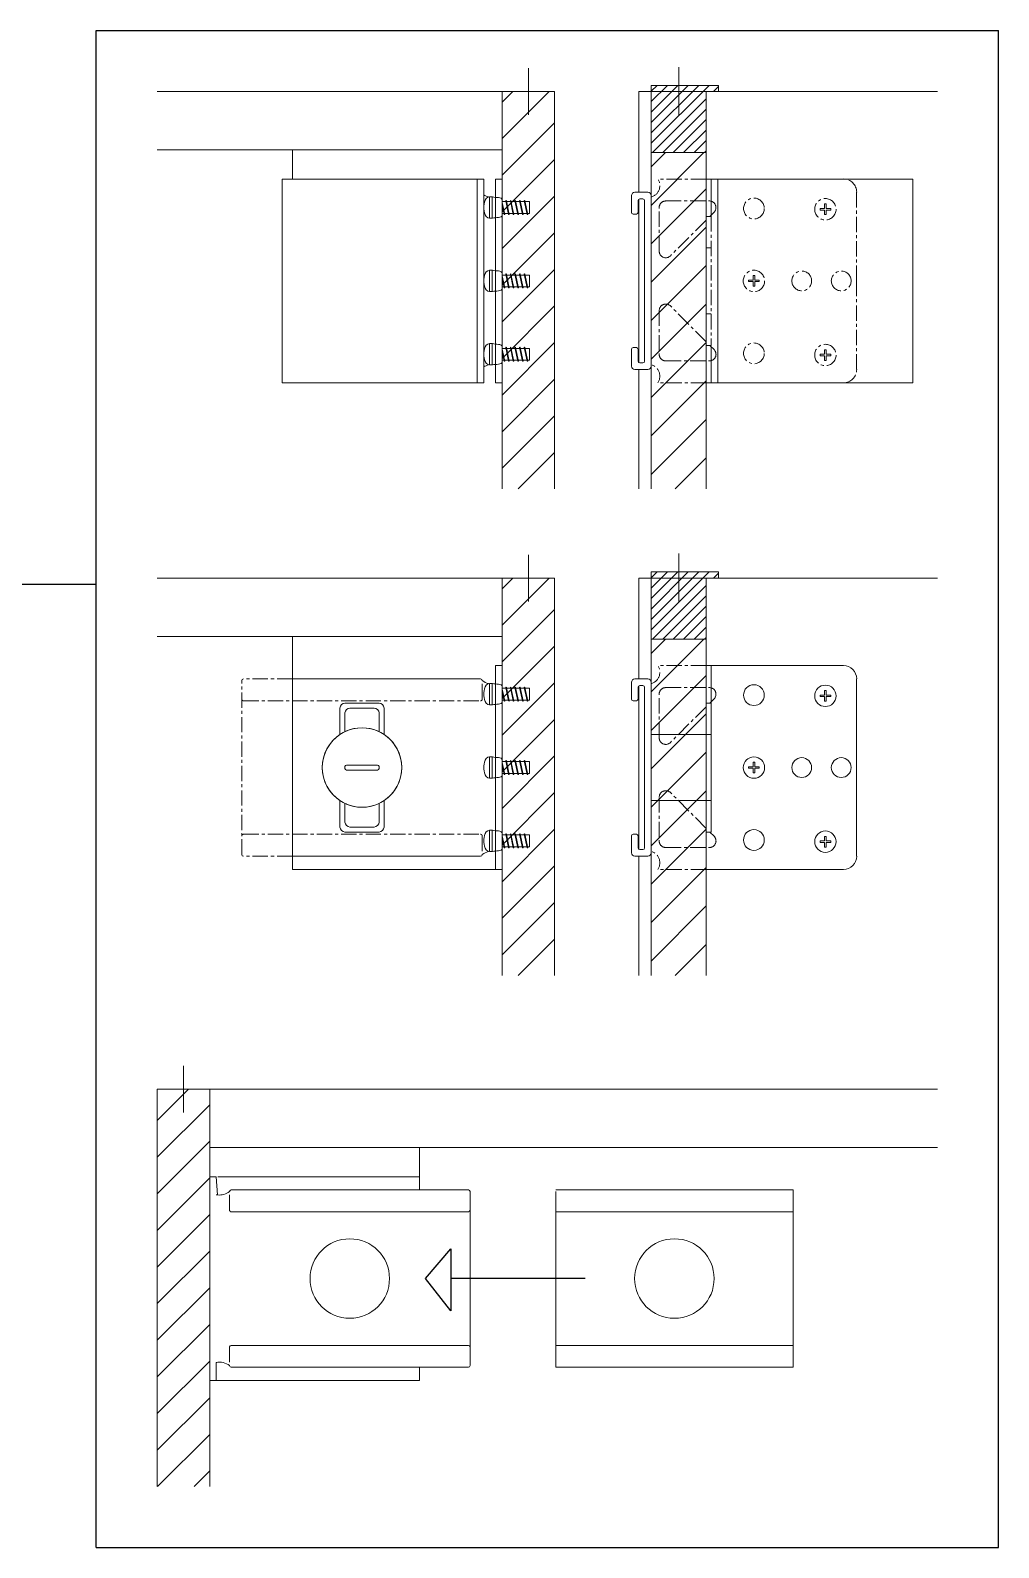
# Model space of a CAD drawing. Header units: millimetres. Extents: x 1472 to 2868, y 139 to 621.
# Drawn here: x 1910.5 to 2068.9, y 319.2 to 567.4 of the extents above; entities that cross this region are included whole.
import ezdxf

# ---------------------------------------------------------------- set-up
doc = ezdxf.new("R2010")
doc.units = ezdxf.units.MM
doc.linetypes.add('CENTERX2', pattern=[4, 2.5, -0.5, 0.5, -0.5])
for name, color, linetype, lineweight in [('A-FURN', 8, 'Continuous', 18), ('meccanismi', 4, 'Continuous', 18), ('viti', 2, 'Continuous', 18)]:
    doc.layers.add(name, color=color, linetype=linetype, lineweight=lineweight)
doc.layers.add('ingrandimenti', color=6, linetype='Continuous')

msp = doc.modelspace()

# ---------------------------------------------------------------- hatches: boundary and pattern name
at = {"layer": 'A-FURN'}
h = msp.add_hatch(dxfattribs=at)
h.set_pattern_fill('ANSI31', color=256, scale=1.334375, angle=180)
h.set_pattern_definition([(225, (9954.831, -13286.3594), (2.9957573, -2.9957573), [])])
h.paths.add_polyline_path([(1987.72, 492.37), (1996.3, 492.37), (1996.3, 557.37), (1987.72, 557.37)])
h = msp.add_hatch(dxfattribs=at)
h.set_pattern_fill('ANSI31', color=256, scale=1.4, angle=180)
h.set_pattern_definition([(225, (11531.9476, -13967.1985), (3.1430896, -3.1430896), [])])
h.paths.add_polyline_path([(2012.11, 492.37), (2021.11, 492.37), (2021.11, 547.37), (2012.11, 547.37)])
h = msp.add_hatch(dxfattribs=at)
h.set_pattern_fill('ANSI31', color=256, scale=1.334375, angle=180)
h.set_pattern_definition([(225, (9954.831, -13365.96), (2.9957573, -2.9957573), [])])
h.paths.add_polyline_path([(1987.72, 412.77), (1996.3, 412.77), (1996.3, 477.77), (1987.72, 477.77)])
h = msp.add_hatch(dxfattribs=at)
h.set_pattern_fill('ANSI31', color=256, scale=1.4, angle=180)
h.set_pattern_definition([(225, (11531.9476, -14046.799), (3.1430896, -3.1430896), [])])
h.paths.add_polyline_path([(2012.11, 412.77), (2021.11, 412.77), (2021.11, 467.77), (2012.11, 467.77)])
h = msp.add_hatch(dxfattribs=at)
h.set_pattern_fill('ANSI31', color=256, scale=1.334375, angle=180)
h.set_pattern_definition([(225, (9889.831, -13449.552), (2.9957573, -2.9957573), [])])
h.paths.add_polyline_path([(1931.3, 329.18), (1939.88, 329.18), (1939.88, 394.18), (1931.3, 394.18)])
at = {"layer": 'meccanismi'}
h = msp.add_hatch(dxfattribs=at)
h.set_pattern_fill('ANSI31', color=256, scale=0.38, angle=180)
h.set_pattern_definition([(225, (11531.9476, -13967.1985), (0.85312433, -0.85312433), [])])
h.paths.add_polyline_path([(2012.11, 557.37), (2012.11, 547.37), (2021.11, 547.37), (2021.11, 557.37)])
h.paths.add_polyline_path([(2012.11, 558.37), (2012.11, 557.37), (2021.11, 557.37), (2023.11, 557.37), (2023.11, 558.37)])
h = msp.add_hatch(dxfattribs=at)
h.set_pattern_fill('ANSI31', color=256, scale=0.38, angle=180)
h.set_pattern_definition([(225, (11531.9476, -14046.7989), (0.85312433, -0.85312433), [])])
h.paths.add_polyline_path([(2012.11, 477.77), (2012.11, 467.77), (2021.11, 467.77), (2021.11, 477.77)])
h.paths.add_polyline_path([(2012.11, 478.77), (2012.11, 477.77), (2021.11, 477.77), (2023.11, 477.77), (2023.11, 478.77)])

# ---------------------------------------------------------------- linework, layer by layer
at = {"layer": 'A-FURN'}
for p, q in [((1987.72, 492.37), (1987.72, 557.37)), ((1987.72, 557.37), (1996.3, 557.37)), ((1996.3, 492.37), (1996.3, 557.37)), ((2010.11, 557.37), (2012.11, 557.37)), ((2012.11, 557.37), (2012.11, 492.37)), ((2021.11, 492.37), (2021.11, 557.37)), ((1953.41, 547.84), (1953.41, 543.05)), ((1987.72, 412.77), (1987.72, 477.77)), ((1987.72, 477.77), (1996.3, 477.77)), ((1996.3, 412.77), (1996.3, 477.77)), ((2010.11, 477.77), (2012.11, 477.77)), ((2012.11, 477.77), (2012.11, 412.77)), ((2021.11, 412.77), (2021.11, 477.77)), ((1931.3, 329.18), (1931.3, 394.18)), ((1939.88, 394.18), (1931.3, 394.18)), ((1939.88, 329.18), (1939.88, 394.18)), ((1974.19, 377.69), (1974.19, 384.65)), ((1974.19, 348.69), (1974.19, 346.52)), ((1974.19, 346.52), (1939.88, 346.52))]:
    msp.add_line(p, q, dxfattribs=at)
for points in [[(1987.72, 557.37), (1987.72, 547.84)], [(2058.94, 557.37), (2010.11, 557.37), (2010.11, 540.89)], [(2010.11, 539.77), (2010.11, 512.99)], [(2010.11, 511.88), (2010.11, 492.37)], [(1987.72, 492.37), (1987.72, 509.71)], [(1987.72, 477.77), (1987.72, 468.24)], [(2058.94, 477.77), (2010.11, 477.77), (2010.11, 461.29)], [(1953.41, 468.24), (1953.41, 430.11), (1987.72, 430.11)], [(2021.93, 452.18), (2021.93, 463.45), (2021.11, 463.45)], [(2010.11, 460.17), (2010.11, 433.39)], [(2021.11, 452.18), (2012.11, 452.18)], [(2021.11, 441.38), (2012.11, 441.38)], [(2010.11, 432.28), (2010.11, 412.77)], [(1987.72, 412.77), (1987.72, 430.11)], [(1939.88, 394.18), (1939.88, 384.65)], [(1939.88, 329.18), (1939.88, 346.52)]]:
    msp.add_lwpolyline(points, dxfattribs=at)
msp.add_open_spline([(1943.4, 352.27), (1943.27, 352.27), (1943.13, 352.13), (1943.13, 352)], degree=3, dxfattribs=at)
at = {"layer": 'ingrandimenti'}
for points in [[(1921.3, 319.18), (1921.3, 567.37)], [(1921.3, 567.37), (2068.94, 567.37)], [(2068.94, 319.18), (2068.94, 567.37)], [(1873.25, 476.76), (1921.3, 476.76)], [(1979.31, 368.04), (1979.31, 357.9), (1975.18, 363.19), (1979.31, 368.04)], [(2001.31, 363.19), (1979.31, 363.19)], [(1921.3, 319.18), (2068.94, 319.18)]]:
    msp.add_lwpolyline(points, dxfattribs=at)
at = {"layer": 'meccanismi'}
for p, q in [((1987.72, 557.37), (1931.3, 557.37)), ((1951.72, 543.05), (1951.72, 509.71)), ((1983.64, 543.05), (1983.64, 512.67)), ((1984.72, 509.71), (1984.72, 543.05)), ((1986.64, 543.05), (1986.64, 512.67)), ((1987.72, 543.05), (1986.64, 543.05)), ((1987.72, 543.05), (1986.64, 543.05)), ((2043.55, 543.05), (2021.11, 543.05)), ((2021.11, 509.71), (2021.11, 543.05)), ((2023.01, 543.05), (2023.01, 512.67)), ((2054.93, 543.05), (2054.93, 509.71)), ((2008.87, 537.57), (2008.87, 540.35)), ((2011.57, 540.89), (2009.41, 540.89)), ((2011.57, 540.89), (2009.41, 540.89)), ((2009.95, 537.57), (2009.95, 539.53)), ((2010.22, 539.8), (2010.76, 539.8)), ((2011.03, 513.23), (2011.03, 539.53)), ((2012.11, 512.42), (2012.11, 540.35)), ((2009.68, 537.3), (2009.14, 537.3)), ((2009.14, 537.3), (2009.68, 537.3)), ((2008.87, 515.19), (2008.87, 512.42)), ((2009.68, 515.47), (2009.14, 515.47)), ((2009.14, 515.47), (2009.68, 515.47)), ((2009.95, 515.19), (2009.95, 513.23)), ((1983.64, 512.67), (1983.64, 509.71)), ((1986.64, 512.67), (1986.64, 509.71)), ((2011.57, 511.88), (2009.41, 511.88)), ((2010.22, 512.96), (2010.76, 512.96)), ((2023.01, 512.67), (2023.01, 509.71)), ((1951.72, 509.71), (1984.72, 509.71)), ((1986.64, 509.71), (1987.72, 509.71)), ((2043.55, 509.71), (2021.11, 509.71)), ((2054.93, 509.71), (2021.93, 509.71)), ((1987.72, 477.77), (1931.3, 477.77)), ((1986.64, 463.45), (1986.64, 433.07)), ((1987.72, 463.45), (1986.64, 463.45)), ((1987.72, 463.45), (1986.64, 463.45)), ((1987.72, 430.11), (1987.72, 463.45)), ((2043.55, 463.45), (2021.11, 463.45)), ((1984.2, 461.29), (1953.41, 461.29)), ((2008.87, 457.97), (2008.87, 460.74)), ((2011.57, 461.29), (2009.41, 461.29)), ((2011.57, 461.29), (2009.41, 461.29)), ((2009.95, 457.97), (2009.95, 459.93)), ((2010.22, 460.2), (2010.76, 460.2)), ((2011.03, 433.63), (2011.03, 459.93)), ((2012.11, 432.82), (2012.11, 460.74)), ((2045.71, 446.78), (2045.71, 461.29)), ((2009.68, 457.7), (2009.14, 457.7)), ((2009.14, 457.7), (2009.68, 457.7)), ((1961.19, 456.52), (1961.19, 452.18)), ((1962.01, 455.71), (1962.01, 452.65)), ((1967.6, 455.71), (1967.6, 452.65)), ((1968.41, 456.52), (1968.41, 452.18)), ((1964.8, 447.19), (1962.25, 447.19)), ((1964.8, 447.19), (1967.35, 447.19)), ((2045.71, 446.78), (2045.71, 432.28)), ((1961.19, 437.04), (1961.19, 441.38)), ((1962.01, 437.85), (1962.01, 440.92)), ((1967.6, 437.85), (1967.6, 440.92)), ((1968.41, 437.04), (1968.41, 441.38)), ((2008.87, 435.59), (2008.87, 432.82)), ((2009.68, 435.86), (2009.14, 435.86)), ((2009.14, 435.86), (2009.68, 435.86)), ((2009.95, 435.59), (2009.95, 433.63)), ((1984.2, 432.28), (1953.41, 432.28)), ((1986.64, 433.07), (1986.64, 430.11)), ((2011.57, 432.28), (2009.41, 432.28)), ((2010.22, 433.36), (2010.76, 433.36)), ((1987.72, 430.11), (1986.64, 430.11)), ((1986.64, 430.11), (1987.72, 430.11)), ((2043.55, 430.11), (2021.11, 430.11)), ((1939.88, 394.18), (2058.94, 394.18)), ((1939.88, 379.86), (1940.96, 379.86)), ((1939.88, 346.52), (1939.88, 379.86)), ((1939.88, 379.86), (1940.96, 379.86)), ((1940.96, 379.86), (1941.16, 376.87)), ((1974.19, 379.86), (1974.19, 377.69)), ((1943.4, 377.69), (1974.19, 377.69)), ((2035.31, 377.69), (1996.5, 377.69)), ((1996.5, 348.69), (1996.5, 377.42)), ((2035.31, 374.11), (2035.31, 377.69)), ((1996.5, 374.11), (2035.31, 374.11)), ((2035.31, 374.11), (2035.31, 352.27)), ((1996.5, 352.27), (2035.31, 352.27)), ((2035.31, 352.27), (2035.31, 348.69)), ((1940.96, 349.48), (1940.96, 346.52)), ((1943.4, 348.69), (1974.19, 348.69)), ((2035.31, 348.69), (1996.5, 348.69)), ((1939.88, 346.52), (1940.96, 346.52)), ((1940.96, 346.52), (1939.88, 346.52))]:
    msp.add_line(p, q, dxfattribs=at)
at = {"layer": 'meccanismi', "linetype": 'CENTERX2'}
for q in [(2045.71, 540.89), (2045.71, 511.88)]:
    msp.add_line((2045.71, 526.38), q, dxfattribs=at)
at = {"layer": 'meccanismi'}
for points in [[(2023.11, 557.37), (2023.11, 558.37), (2012.11, 558.37), (2012.11, 557.37)], [(2012.11, 557.37), (2023.11, 557.37)], [(2012.11, 557.37), (2012.11, 547.37)], [(2021.11, 557.37), (2021.11, 547.37)], [(1931.3, 547.84), (1987.72, 547.84)], [(2012.11, 547.37), (2021.11, 547.37)], [(1951.72, 543.05), (1984.72, 543.05)], [(2054.93, 543.05), (2021.93, 543.05)], [(2021.93, 543.05), (2021.93, 536.94)], [(2021.93, 515.61), (2021.93, 509.71)], [(1979.72, 509.71), (1984.72, 509.71)], [(2026.11, 509.71), (2021.11, 509.71)], [(2023.11, 477.77), (2023.11, 478.77), (2012.11, 478.77), (2012.11, 477.77)], [(2012.11, 477.77), (2023.11, 477.77)], [(2012.11, 477.77), (2012.11, 467.77)], [(2021.11, 477.77), (2021.11, 467.77)], [(1931.3, 468.24), (1987.72, 468.24)], [(2012.11, 467.77), (2021.11, 467.77)], [(1967.6, 457.34), (1962.01, 457.34)], [(2021.11, 436.23), (2021.11, 457.34)], [(2021.11, 457.34), (2021.93, 457.34), (2021.93, 436.23), (2021.11, 436.23)], [(1966.78, 456.52), (1962.82, 456.52)], [(2021.11, 452.18), (2021.93, 452.18)], [(1962.01, 446.94), (1962.01, 446.62)], [(1967.6, 446.94), (1967.6, 446.62)], [(1964.8, 446.38), (1962.25, 446.38)], [(1964.8, 446.38), (1967.35, 446.38)], [(2021.11, 441.38), (2021.93, 441.38)], [(1966.78, 437.04), (1962.82, 437.04)], [(1967.6, 436.23), (1962.01, 436.23)], [(2021.11, 436.23), (2021.93, 436.23)], [(2021.93, 436.23), (2021.11, 436.23)], [(2058.94, 384.65), (1939.88, 384.65)], [(1974.19, 379.86), (1941.19, 379.86)], [(1974.19, 377.69), (1982.2, 377.69)], [(1982.47, 348.96), (1982.47, 377.42)], [(1982.2, 374.11), (1943.4, 374.11)], [(1982.2, 352.27), (1943.4, 352.27)], [(1974.19, 348.69), (1982.2, 348.69)]]:
    msp.add_lwpolyline(points, dxfattribs=at)
at = {"layer": 'meccanismi', "linetype": 'CENTERX2'}
for points in [[(2021.11, 543.05), (2013.2, 543.05)], [(2021.11, 515.83), (2021.11, 536.94)], [(2021.11, 536.94), (2021.93, 536.94), (2021.93, 515.83), (2021.11, 515.83)], [(2021.11, 531.78), (2021.93, 531.78)], [(2021.11, 520.98), (2021.93, 520.98)], [(2021.11, 509.71), (2013.2, 509.71)], [(2021.11, 463.45), (2013.2, 463.45)], [(1945.13, 432.55), (1945.13, 461.02)], [(1953.41, 461.29), (1945.4, 461.29)], [(1984.47, 457.97), (1984.47, 461.02)], [(1945.4, 457.7), (1984.2, 457.7)], [(1945.4, 435.86), (1984.2, 435.86)], [(1984.47, 435.59), (1984.47, 432.55)], [(1953.41, 432.28), (1945.4, 432.28)], [(2021.11, 430.11), (2013.2, 430.11)], [(1943.13, 374.38), (1943.13, 377.42)], [(1943.13, 352), (1943.13, 348.96)]]:
    msp.add_lwpolyline(points, dxfattribs=at)
for points in [[(2021.11, 536.34), (2015.26, 530.49, -0.668179), (2013.41, 531.25), (2013.41, 538.38, -0.414214), (2014.49, 539.46), (2021.62, 539.46, -0.668179), (2022.39, 537.62), (2021.71, 536.94)], [(2021.11, 516.42), (2015.26, 522.28, 0.668179), (2013.41, 521.51), (2013.41, 514.38, 0.414214), (2014.49, 513.3), (2021.62, 513.3, 0.668179), (2022.39, 515.15), (2021.71, 515.83)], [(2021.11, 456.74), (2015.26, 450.89, -0.668179), (2013.41, 451.65), (2013.41, 458.78, -0.414214), (2014.49, 459.86), (2021.62, 459.86, -0.668179), (2022.39, 458.02), (2021.71, 457.34)], [(2021.11, 436.82), (2015.26, 442.68, 0.668179), (2013.41, 441.91), (2013.41, 434.78, 0.414214), (2014.49, 433.7), (2021.62, 433.7, 0.668179), (2022.39, 435.55), (2021.71, 436.23)]]:
    msp.add_lwpolyline(points, format="xyb", dxfattribs=at)
for centre in [(2028.91, 538.23), (2028.91, 514.53)]:
    msp.add_circle(centre, 1.7, dxfattribs=at)
at = {"layer": 'meccanismi'}
for centre, radius in [((2028.91, 458.63), 1.7), ((1964.8, 446.78), 6.5), ((2028.91, 434.93), 1.7), ((1962.8, 363.19), 6.5), ((2015.9, 363.19), 6.5)]:
    msp.add_circle(centre, radius, dxfattribs=at)
at = {"layer": 'meccanismi', "linetype": 'CENTERX2'}
for centre, radius, start, end in [((2011.57, 541.97), 1.95, 286.0939, 33.6806), ((2043.55, 540.89), 2.17, 0, 90), ((2036.73, 526.38), 1.62, 0, 180), ((2036.73, 526.38), 1.62, 180, 0), ((2043.19, 526.38), 1.62, 0, 180), ((2043.19, 526.38), 1.62, 180, 0), ((2011.57, 510.8), 1.95, 326.3194, 73.9061), ((2043.55, 511.88), 2.17, 270, 0), ((2011.57, 462.37), 1.95, 286.0939, 33.6806), ((2011.57, 431.2), 1.95, 326.3194, 73.9061)]:
    msp.add_arc(centre, radius, start, end, dxfattribs=at)
at = {"layer": 'meccanismi'}
for centre, radius, start, end in [((1986.12, 542.71), 2.66, 238.2454, 256.7654), ((1986.12, 510.06), 2.66, 103.2348, 121.7553), ((1986.12, 510.06), 2.66, 78.8513, 83.0788), ((2043.55, 461.29), 2.17, 0, 90), ((1986.12, 463.11), 2.66, 231.7402, 256.7654), ((1986.12, 463.11), 2.66, 276.8741, 281.1484), ((1964.8, 446.78), 6.5, 123.7297, 236.2703), ((1964.8, 446.78), 6.5, 64.5149, 115.4851), ((1964.8, 446.78), 6.5, 108.21, 115.4851), ((1964.8, 446.78), 6.5, 303.7297, 56.2703), ((2036.73, 446.78), 1.62, 0, 180), ((2036.73, 446.78), 1.62, 180, 0), ((2043.19, 446.78), 1.62, 0, 180), ((2043.19, 446.78), 1.62, 180, 0), ((1964.8, 446.78), 6.5, 244.5149, 295.4851), ((1964.8, 446.78), 6.5, 244.5149, 251.79), ((1986.12, 430.46), 2.66, 103.2348, 128.2606), ((1986.12, 430.46), 2.66, 78.8513, 83.0788), ((2043.55, 432.28), 2.17, 270, 0), ((1941.48, 379.52), 2.66, 263.1259, 308.2598), ((1941.48, 379.52), 2.66, 258.8516, 263.1259), ((1941.48, 346.86), 2.66, 51.7394, 101.1487), ((1941.48, 346.86), 2.66, 96.9212, 101.1487)]:
    msp.add_arc(centre, radius, start, end, dxfattribs=at)
for points in [[(2009.41, 540.89), (2009.15, 540.89), (2008.87, 540.6), (2008.87, 540.35)], [(2009.95, 539.53), (2009.95, 539.66), (2010.09, 539.8), (2010.22, 539.8)], [(2011.03, 539.53), (2011.03, 539.66), (2010.89, 539.8), (2010.76, 539.8)], [(2012.11, 540.35), (2012.11, 540.6), (2011.83, 540.89), (2011.57, 540.89)], [(2009.14, 537.3), (2009.01, 537.3), (2008.87, 537.44), (2008.87, 537.57)], [(2009.95, 537.57), (2009.95, 537.44), (2009.81, 537.3), (2009.68, 537.3)], [(2009.14, 515.47), (2009.01, 515.47), (2008.87, 515.32), (2008.87, 515.19)], [(2009.95, 515.19), (2009.95, 515.32), (2009.81, 515.47), (2009.68, 515.47)], [(2009.41, 511.88), (2009.15, 511.88), (2008.87, 512.16), (2008.87, 512.42)], [(2009.95, 513.23), (2009.95, 513.1), (2010.09, 512.96), (2010.22, 512.96)], [(2011.03, 513.23), (2011.03, 513.1), (2010.89, 512.96), (2010.76, 512.96)], [(2012.11, 512.42), (2012.11, 512.16), (2011.83, 511.88), (2011.57, 511.88)], [(1945.13, 461.02), (1945.13, 461.14), (1945.27, 461.29), (1945.4, 461.29)], [(1984.47, 461.02), (1984.47, 461.14), (1984.33, 461.29), (1984.2, 461.29)], [(2009.41, 461.29), (2009.15, 461.29), (2008.87, 461), (2008.87, 460.74)], [(2009.95, 459.93), (2009.95, 460.06), (2010.09, 460.2), (2010.22, 460.2)], [(2011.03, 459.93), (2011.03, 460.06), (2010.89, 460.2), (2010.76, 460.2)], [(2012.11, 460.74), (2012.11, 461), (2011.83, 461.29), (2011.57, 461.29)], [(1962.01, 457.34), (1961.62, 457.34), (1961.19, 456.91), (1961.19, 456.52)], [(1967.6, 457.34), (1967.98, 457.34), (1968.41, 456.91), (1968.41, 456.52)], [(2009.14, 457.7), (2009.01, 457.7), (2008.87, 457.84), (2008.87, 457.97)], [(2009.95, 457.97), (2009.95, 457.84), (2009.81, 457.7), (2009.68, 457.7)], [(1962.82, 456.52), (1962.44, 456.52), (1962.01, 456.1), (1962.01, 455.71)], [(1966.78, 456.52), (1967.17, 456.52), (1967.6, 456.1), (1967.6, 455.71)], [(1962.01, 446.94), (1962.01, 447.06), (1962.13, 447.19), (1962.25, 447.19)], [(1967.6, 446.94), (1967.6, 447.06), (1967.47, 447.19), (1967.35, 447.19)], [(1962.01, 446.62), (1962.01, 446.5), (1962.13, 446.38), (1962.25, 446.38)], [(1967.6, 446.62), (1967.6, 446.5), (1967.47, 446.38), (1967.35, 446.38)], [(1962.01, 436.23), (1961.62, 436.23), (1961.19, 436.66), (1961.19, 437.04)], [(1962.82, 437.04), (1962.44, 437.04), (1962.01, 437.47), (1962.01, 437.85)], [(1966.78, 437.04), (1967.17, 437.04), (1967.6, 437.47), (1967.6, 437.85)], [(1967.6, 436.23), (1967.98, 436.23), (1968.41, 436.66), (1968.41, 437.04)], [(2009.14, 435.86), (2009.01, 435.86), (2008.87, 435.72), (2008.87, 435.59)], [(2009.95, 435.59), (2009.95, 435.72), (2009.81, 435.86), (2009.68, 435.86)], [(1945.4, 432.28), (1945.27, 432.28), (1945.13, 432.42), (1945.13, 432.55)], [(1984.2, 432.28), (1984.33, 432.28), (1984.47, 432.42), (1984.47, 432.55)], [(2009.41, 432.28), (2009.15, 432.28), (2008.87, 432.56), (2008.87, 432.82)], [(2009.95, 433.63), (2009.95, 433.5), (2010.09, 433.36), (2010.22, 433.36)], [(2011.03, 433.63), (2011.03, 433.5), (2010.89, 433.36), (2010.76, 433.36)], [(2012.11, 432.82), (2012.11, 432.56), (2011.83, 432.28), (2011.57, 432.28)], [(1943.13, 377.42), (1943.13, 377.55), (1943.27, 377.69), (1943.4, 377.69)], [(1982.47, 377.42), (1982.47, 377.55), (1982.33, 377.69), (1982.2, 377.69)], [(1982.2, 374.11), (1982.33, 374.11), (1982.47, 374.25), (1982.47, 374.38)], [(1982.47, 352), (1982.47, 352.13), (1982.33, 352.27), (1982.2, 352.27)], [(1943.4, 348.69), (1943.27, 348.69), (1943.13, 348.83), (1943.13, 348.96)], [(1982.2, 348.69), (1982.33, 348.69), (1982.47, 348.83), (1982.47, 348.96)]]:
    msp.add_open_spline(points, degree=3, dxfattribs=at)
at = {"layer": 'meccanismi', "linetype": 'CENTERX2'}
for points in [[(1945.4, 457.7), (1945.27, 457.7), (1945.13, 457.84), (1945.13, 457.97)], [(1984.2, 457.7), (1984.33, 457.7), (1984.47, 457.84), (1984.47, 457.97)], [(1945.13, 435.59), (1945.13, 435.72), (1945.27, 435.86), (1945.4, 435.86)], [(1984.47, 435.59), (1984.47, 435.72), (1984.33, 435.86), (1984.2, 435.86)], [(1943.4, 374.11), (1943.27, 374.11), (1943.13, 374.25), (1943.13, 374.38)]]:
    msp.add_open_spline(points, degree=3, dxfattribs=at)
at = {"layer": 'viti'}
for p, q in [((1992.01, 553.56), (1992.01, 561.18)), ((2016.61, 553.37), (2016.61, 561.37)), ((1985.68, 536.63), (1985.68, 540.13)), ((1986.12, 540.13), (1985.68, 540.13)), ((1986.1, 536.63), (1986.1, 540.13)), ((1987.72, 537.17), (1987.72, 539.6)), ((1987.72, 539.35), (1992.12, 539.35)), ((1987.72, 539.23), (1988.14, 537.27)), ((1987.72, 538.76), (1988.04, 537.27)), ((1988.32, 539.5), (1988.79, 537.27)), ((1988.42, 539.5), (1988.89, 537.27)), ((1989.07, 539.5), (1989.55, 537.27)), ((1989.17, 539.5), (1989.65, 537.27)), ((1989.82, 539.5), (1990.3, 537.27)), ((1989.92, 539.5), (1990.4, 537.27)), ((1990.57, 539.5), (1991.05, 537.27)), ((1990.67, 539.5), (1991.15, 537.27)), ((1991.33, 539.5), (1991.8, 537.27)), ((1991.43, 539.5), (1991.9, 537.27)), ((1992.22, 537.52), (1992.22, 539.25)), ((1986.08, 536.63), (1985.68, 536.63)), ((1987.72, 537.42), (1992.12, 537.42)), ((1988.11, 537.42), (1988.76, 537.42)), ((1988.86, 537.42), (1989.51, 537.42)), ((1989.61, 537.42), (1990.27, 537.42)), ((1990.37, 537.42), (1991.02, 537.42)), ((1991.12, 537.42), (1991.77, 537.42)), ((1985.68, 524.63), (1985.68, 528.13)), ((1986.12, 528.13), (1985.68, 528.13)), ((1986.1, 524.63), (1986.1, 528.13)), ((1987.72, 525.17), (1987.72, 527.6)), ((1987.72, 527.35), (1992.12, 527.35)), ((1987.72, 527.23), (1988.14, 525.27)), ((1987.72, 526.76), (1988.04, 525.27)), ((1988.32, 527.5), (1988.79, 525.27)), ((1988.42, 527.5), (1988.89, 525.27)), ((1989.07, 527.5), (1989.55, 525.27)), ((1989.17, 527.5), (1989.65, 525.27)), ((1989.82, 527.5), (1990.3, 525.27)), ((1989.92, 527.5), (1990.4, 525.27)), ((1990.57, 527.5), (1991.05, 525.27)), ((1990.67, 527.5), (1991.15, 525.27)), ((1991.33, 527.5), (1991.8, 525.27)), ((1991.43, 527.5), (1991.9, 525.27)), ((1992.22, 525.52), (1992.22, 527.25)), ((1986.08, 524.63), (1985.68, 524.63)), ((1987.72, 525.42), (1992.12, 525.42)), ((1988.11, 525.42), (1988.76, 525.42)), ((1988.86, 525.42), (1989.51, 525.42)), ((1989.61, 525.42), (1990.27, 525.42)), ((1990.37, 525.42), (1991.02, 525.42)), ((1991.12, 525.42), (1991.77, 525.42)), ((1985.68, 512.63), (1985.68, 516.13)), ((1986.12, 516.13), (1985.68, 516.13)), ((1986.1, 512.63), (1986.1, 516.13)), ((1987.72, 513.17), (1987.72, 515.6)), ((1987.72, 515.35), (1992.12, 515.35)), ((1987.72, 515.23), (1988.14, 513.27)), ((1987.72, 514.76), (1988.04, 513.27)), ((1988.32, 515.5), (1988.79, 513.27)), ((1988.42, 515.5), (1988.89, 513.27)), ((1989.07, 515.5), (1989.55, 513.27)), ((1989.17, 515.5), (1989.65, 513.27)), ((1989.82, 515.5), (1990.3, 513.27)), ((1989.92, 515.5), (1990.4, 513.27)), ((1990.57, 515.5), (1991.05, 513.27)), ((1990.67, 515.5), (1991.15, 513.27)), ((1991.33, 515.5), (1991.8, 513.27)), ((1991.43, 515.5), (1991.9, 513.27)), ((1992.22, 513.52), (1992.22, 515.25)), ((1986.08, 512.63), (1985.68, 512.63)), ((1987.72, 513.42), (1992.12, 513.42)), ((1988.11, 513.42), (1988.76, 513.42)), ((1988.86, 513.42), (1989.51, 513.42)), ((1989.61, 513.42), (1990.27, 513.42)), ((1990.37, 513.42), (1991.02, 513.42)), ((1991.12, 513.42), (1991.77, 513.42)), ((1992.01, 473.96), (1992.01, 481.58)), ((2016.61, 473.77), (2016.61, 481.77)), ((1985.68, 457.03), (1985.68, 460.53)), ((1986.12, 460.53), (1985.68, 460.53)), ((1986.1, 457.03), (1986.1, 460.53)), ((1987.72, 457.57), (1987.72, 460)), ((1987.72, 459.75), (1992.12, 459.75)), ((1987.72, 459.63), (1988.14, 457.67)), ((1987.72, 459.16), (1988.04, 457.67)), ((1988.32, 459.9), (1988.79, 457.67)), ((1988.42, 459.9), (1988.89, 457.67)), ((1989.07, 459.9), (1989.55, 457.67)), ((1989.17, 459.9), (1989.65, 457.67)), ((1989.82, 459.9), (1990.3, 457.67)), ((1989.92, 459.9), (1990.4, 457.67)), ((1990.57, 459.9), (1991.05, 457.67)), ((1990.67, 459.9), (1991.15, 457.67)), ((1991.33, 459.9), (1991.8, 457.67)), ((1991.43, 459.9), (1991.9, 457.67)), ((1992.22, 457.92), (1992.22, 459.65)), ((2040.48, 458.63), (2040.48, 459.38)), ((2040.73, 458.63), (2040.73, 459.38)), ((1986.08, 457.03), (1985.68, 457.03)), ((1987.72, 457.82), (1992.12, 457.82)), ((1988.11, 457.82), (1988.76, 457.82)), ((1988.86, 457.82), (1989.51, 457.82)), ((1989.61, 457.82), (1990.27, 457.82)), ((1990.37, 457.82), (1991.02, 457.82)), ((1991.12, 457.82), (1991.77, 457.82)), ((2039.73, 458.63), (2040.48, 458.63)), ((2039.73, 458.38), (2040.48, 458.38)), ((2040.48, 457.63), (2040.48, 458.38)), ((2040.73, 458.63), (2041.48, 458.63)), ((2040.73, 457.63), (2040.73, 458.38)), ((2040.73, 458.38), (2041.48, 458.38)), ((1985.68, 445.03), (1985.68, 448.53)), ((1986.12, 448.53), (1985.68, 448.53)), ((1986.1, 445.03), (1986.1, 448.53)), ((1987.72, 445.57), (1987.72, 448)), ((1987.72, 447.75), (1992.12, 447.75)), ((1987.72, 447.63), (1988.14, 445.67)), ((1987.72, 447.16), (1988.04, 445.67)), ((1988.32, 447.9), (1988.79, 445.67)), ((1988.42, 447.9), (1988.89, 445.67)), ((1989.07, 447.9), (1989.55, 445.67)), ((1989.17, 447.9), (1989.65, 445.67)), ((1989.82, 447.9), (1990.3, 445.67)), ((1989.92, 447.9), (1990.4, 445.67)), ((1990.57, 447.9), (1991.05, 445.67)), ((1990.67, 447.9), (1991.15, 445.67)), ((1991.33, 447.9), (1991.8, 445.67)), ((1991.43, 447.9), (1991.9, 445.67)), ((1992.22, 445.92), (1992.22, 447.65)), ((2028.04, 446.91), (2028.79, 446.91)), ((2028.79, 446.91), (2028.79, 447.66)), ((2029.04, 446.91), (2029.04, 447.66)), ((2029.04, 446.91), (2029.79, 446.91)), ((1986.08, 445.03), (1985.68, 445.03)), ((1987.72, 445.82), (1992.12, 445.82)), ((1988.11, 445.82), (1988.76, 445.82)), ((1988.86, 445.82), (1989.51, 445.82)), ((1989.61, 445.82), (1990.27, 445.82)), ((1990.37, 445.82), (1991.02, 445.82)), ((1991.12, 445.82), (1991.77, 445.82)), ((2028.04, 446.66), (2028.79, 446.66)), ((2028.79, 445.91), (2028.79, 446.66)), ((2029.04, 445.91), (2029.04, 446.66)), ((2029.04, 446.66), (2029.79, 446.66)), ((1985.68, 433.03), (1985.68, 436.53)), ((1986.12, 436.53), (1985.68, 436.53)), ((1986.1, 433.03), (1986.1, 436.53)), ((1987.72, 433.57), (1987.72, 436)), ((1987.72, 435.75), (1992.12, 435.75)), ((1987.72, 435.63), (1988.14, 433.67)), ((1987.72, 435.16), (1988.04, 433.67)), ((1988.32, 435.9), (1988.79, 433.67)), ((1988.42, 435.9), (1988.89, 433.67)), ((1989.07, 435.9), (1989.55, 433.67)), ((1989.17, 435.9), (1989.65, 433.67)), ((1989.82, 435.9), (1990.3, 433.67)), ((1989.92, 435.9), (1990.4, 433.67)), ((1990.57, 435.9), (1991.05, 433.67)), ((1990.67, 435.9), (1991.15, 433.67)), ((1991.33, 435.9), (1991.8, 433.67)), ((1991.43, 435.9), (1991.9, 433.67)), ((1992.22, 433.92), (1992.22, 435.65)), ((2039.73, 434.78), (2040.48, 434.78)), ((2039.73, 434.53), (2040.48, 434.53)), ((2040.48, 434.78), (2040.48, 435.53)), ((2040.48, 433.78), (2040.48, 434.53)), ((2040.73, 434.78), (2040.73, 435.53)), ((2040.73, 434.78), (2041.48, 434.78)), ((2040.73, 433.78), (2040.73, 434.53)), ((2040.73, 434.53), (2041.48, 434.53)), ((1986.08, 433.03), (1985.68, 433.03)), ((1987.72, 433.82), (1992.12, 433.82)), ((1988.11, 433.82), (1988.76, 433.82)), ((1988.86, 433.82), (1989.51, 433.82)), ((1989.61, 433.82), (1990.27, 433.82)), ((1990.37, 433.82), (1991.02, 433.82)), ((1991.12, 433.82), (1991.77, 433.82)), ((1935.59, 390.36), (1935.59, 397.99))]:
    msp.add_line(p, q, dxfattribs=at)
at = {"layer": 'viti', "linetype": 'CENTERX2'}
for p, q in [((2040.48, 538.23), (2040.48, 538.98)), ((2040.73, 538.23), (2040.73, 538.98)), ((2039.73, 538.23), (2040.48, 538.23)), ((2039.73, 537.98), (2040.48, 537.98)), ((2040.48, 537.23), (2040.48, 537.98)), ((2040.73, 538.23), (2041.48, 538.23)), ((2040.73, 537.23), (2040.73, 537.98)), ((2040.73, 537.98), (2041.48, 537.98)), ((2028.04, 526.51), (2028.79, 526.51)), ((2028.04, 526.26), (2028.79, 526.26)), ((2028.79, 526.51), (2028.79, 527.26)), ((2028.79, 525.51), (2028.79, 526.26)), ((2029.04, 526.51), (2029.04, 527.26)), ((2029.04, 526.51), (2029.79, 526.51)), ((2029.04, 525.51), (2029.04, 526.26)), ((2029.04, 526.26), (2029.79, 526.26)), ((2039.73, 514.38), (2040.48, 514.38)), ((2039.73, 514.13), (2040.48, 514.13)), ((2040.48, 514.38), (2040.48, 515.13)), ((2040.48, 513.38), (2040.48, 514.13)), ((2040.73, 514.38), (2040.73, 515.13)), ((2040.73, 514.38), (2041.48, 514.38)), ((2040.73, 513.38), (2040.73, 514.13)), ((2040.73, 514.13), (2041.48, 514.13))]:
    msp.add_line(p, q, dxfattribs=at)
for points in [[(2040.48, 538.23), (2040.48, 538.98), (2040.73, 538.98)], [(2040.48, 538.23), (2039.73, 538.23), (2039.73, 537.98)], [(2040.48, 537.98), (2040.48, 537.23), (2040.73, 537.23)], [(2040.73, 538.23), (2041.48, 538.23), (2041.48, 537.98)], [(2028.79, 526.51), (2028.04, 526.51), (2028.04, 526.26)], [(2028.79, 526.51), (2028.79, 527.26), (2029.04, 527.26)], [(2028.79, 526.26), (2028.79, 525.51), (2029.04, 525.51)], [(2029.04, 526.51), (2029.79, 526.51), (2029.79, 526.26)], [(2040.48, 514.38), (2039.73, 514.38), (2039.73, 514.13)], [(2040.48, 514.38), (2040.48, 515.13), (2040.73, 515.13)], [(2040.48, 514.13), (2040.48, 513.38), (2040.73, 513.38)], [(2040.73, 514.38), (2041.48, 514.38), (2041.48, 514.13)]]:
    msp.add_lwpolyline(points, dxfattribs=at)
at = {"layer": 'viti'}
for points in [[(2040.48, 458.63), (2040.48, 459.38), (2040.73, 459.38)], [(2040.48, 458.63), (2039.73, 458.63), (2039.73, 458.38)], [(2040.48, 458.38), (2040.48, 457.63), (2040.73, 457.63)], [(2040.73, 458.63), (2041.48, 458.63), (2041.48, 458.38)], [(2028.79, 446.91), (2028.04, 446.91), (2028.04, 446.66)], [(2028.79, 446.91), (2028.79, 447.66), (2029.04, 447.66)], [(2029.04, 446.91), (2029.79, 446.91), (2029.79, 446.66)], [(2028.79, 446.66), (2028.79, 445.91), (2029.04, 445.91)], [(2040.48, 434.78), (2039.73, 434.78), (2039.73, 434.53)], [(2040.48, 434.78), (2040.48, 435.53), (2040.73, 435.53)], [(2040.48, 434.53), (2040.48, 433.78), (2040.73, 433.78)], [(2040.73, 434.78), (2041.48, 434.78), (2041.48, 434.53)]]:
    msp.add_lwpolyline(points, dxfattribs=at)
at = {"layer": 'viti', "linetype": 'CENTERX2'}
for centre in [(2040.6, 538.11), (2028.91, 526.38), (2040.6, 514.26)]:
    msp.add_circle(centre, 1.75, dxfattribs=at)
at = {"layer": 'viti'}
for centre in [(2040.6, 458.51), (2028.91, 446.78), (2040.6, 434.66)]:
    msp.add_circle(centre, 1.75, dxfattribs=at)
for centre, start, end in [((1992.12, 539.25), 0, 90), ((1986.08, 536.73), 270, 288.2952), ((1992.12, 537.52), 270, 0), ((1992.12, 527.25), 0, 90), ((1986.08, 524.73), 270, 288.2952), ((1992.12, 525.52), 270, 0), ((1992.12, 515.25), 0, 90), ((1986.08, 512.73), 270, 288.2952), ((1992.12, 513.52), 270, 0), ((1992.12, 459.65), 0, 90), ((1986.08, 457.13), 270, 288.2952), ((1992.12, 457.92), 270, 0), ((1992.12, 447.65), 0, 90), ((1986.08, 445.13), 270, 288.2952), ((1992.12, 445.92), 270, 0), ((1992.12, 435.65), 0, 90), ((1986.08, 433.13), 270, 288.2952), ((1992.12, 433.92), 270, 0)]:
    msp.add_arc(centre, 0.1, start, end, dxfattribs=at)
for points in [[(1984.72, 538.38), (1984.72, 538.38), (1984.7, 540.13), (1985.68, 540.13)], [(1986.12, 540.13), (1986.65, 539.95), (1987.72, 540.16), (1987.72, 539.6)], [(1988.42, 539.5), (1988.41, 539.53), (1988.31, 539.53), (1988.32, 539.5)], [(1989.17, 539.5), (1989.16, 539.53), (1989.06, 539.53), (1989.07, 539.5)], [(1989.92, 539.5), (1989.91, 539.53), (1989.81, 539.53), (1989.82, 539.5)], [(1990.67, 539.5), (1990.67, 539.53), (1990.57, 539.53), (1990.57, 539.5)], [(1991.43, 539.5), (1991.42, 539.53), (1991.32, 539.53), (1991.33, 539.5)], [(1984.72, 538.38), (1984.72, 538.38), (1984.7, 536.63), (1985.68, 536.63)], [(1987.72, 537.17), (1987.72, 536.6), (1986.65, 536.81), (1986.12, 536.64)], [(1988.14, 537.27), (1988.15, 537.23), (1988.05, 537.23), (1988.04, 537.27)], [(1988.89, 537.27), (1988.9, 537.23), (1988.8, 537.23), (1988.79, 537.27)], [(1989.65, 537.27), (1989.65, 537.23), (1989.55, 537.23), (1989.55, 537.27)], [(1990.4, 537.27), (1990.41, 537.23), (1990.31, 537.23), (1990.3, 537.27)], [(1991.15, 537.27), (1991.16, 537.23), (1991.06, 537.23), (1991.05, 537.27)], [(1991.9, 537.27), (1991.91, 537.23), (1991.81, 537.23), (1991.8, 537.27)], [(1984.72, 526.38), (1984.72, 526.38), (1984.7, 528.13), (1985.68, 528.13)], [(1984.72, 526.38), (1984.72, 526.38), (1984.7, 524.63), (1985.68, 524.63)], [(1986.12, 528.13), (1986.65, 527.95), (1987.72, 528.16), (1987.72, 527.6)], [(1988.42, 527.5), (1988.41, 527.53), (1988.31, 527.53), (1988.32, 527.5)], [(1989.17, 527.5), (1989.16, 527.53), (1989.06, 527.53), (1989.07, 527.5)], [(1989.92, 527.5), (1989.91, 527.53), (1989.81, 527.53), (1989.82, 527.5)], [(1990.67, 527.5), (1990.67, 527.53), (1990.57, 527.53), (1990.57, 527.5)], [(1991.43, 527.5), (1991.42, 527.53), (1991.32, 527.53), (1991.33, 527.5)], [(1987.72, 525.17), (1987.72, 524.6), (1986.65, 524.81), (1986.12, 524.64)], [(1988.14, 525.27), (1988.15, 525.23), (1988.05, 525.23), (1988.04, 525.27)], [(1988.89, 525.27), (1988.9, 525.23), (1988.8, 525.23), (1988.79, 525.27)], [(1989.65, 525.27), (1989.65, 525.23), (1989.55, 525.23), (1989.55, 525.27)], [(1990.4, 525.27), (1990.41, 525.23), (1990.31, 525.23), (1990.3, 525.27)], [(1991.15, 525.27), (1991.16, 525.23), (1991.06, 525.23), (1991.05, 525.27)], [(1991.9, 525.27), (1991.91, 525.23), (1991.81, 525.23), (1991.8, 525.27)], [(1984.72, 514.38), (1984.72, 514.38), (1984.7, 516.13), (1985.68, 516.13)], [(1984.72, 514.38), (1984.72, 514.38), (1984.7, 512.63), (1985.68, 512.63)], [(1986.12, 516.13), (1986.65, 515.95), (1987.72, 516.16), (1987.72, 515.6)], [(1988.42, 515.5), (1988.41, 515.53), (1988.31, 515.53), (1988.32, 515.5)], [(1989.17, 515.5), (1989.16, 515.53), (1989.06, 515.53), (1989.07, 515.5)], [(1989.92, 515.5), (1989.91, 515.53), (1989.81, 515.53), (1989.82, 515.5)], [(1990.67, 515.5), (1990.67, 515.53), (1990.57, 515.53), (1990.57, 515.5)], [(1991.43, 515.5), (1991.42, 515.53), (1991.32, 515.53), (1991.33, 515.5)], [(1987.72, 513.17), (1987.72, 512.6), (1986.65, 512.81), (1986.12, 512.64)], [(1988.14, 513.27), (1988.15, 513.23), (1988.05, 513.23), (1988.04, 513.27)], [(1988.89, 513.27), (1988.9, 513.23), (1988.8, 513.23), (1988.79, 513.27)], [(1989.65, 513.27), (1989.65, 513.23), (1989.55, 513.23), (1989.55, 513.27)], [(1990.4, 513.27), (1990.41, 513.23), (1990.31, 513.23), (1990.3, 513.27)], [(1991.15, 513.27), (1991.16, 513.23), (1991.06, 513.23), (1991.05, 513.27)], [(1991.9, 513.27), (1991.91, 513.23), (1991.81, 513.23), (1991.8, 513.27)], [(1984.72, 458.78), (1984.72, 458.78), (1984.7, 460.53), (1985.68, 460.53)], [(1986.12, 460.53), (1986.65, 460.35), (1987.72, 460.56), (1987.72, 460)], [(1988.42, 459.9), (1988.41, 459.93), (1988.31, 459.93), (1988.32, 459.9)], [(1989.17, 459.9), (1989.16, 459.93), (1989.06, 459.93), (1989.07, 459.9)], [(1989.92, 459.9), (1989.91, 459.93), (1989.81, 459.93), (1989.82, 459.9)], [(1990.67, 459.9), (1990.67, 459.93), (1990.57, 459.93), (1990.57, 459.9)], [(1991.43, 459.9), (1991.42, 459.93), (1991.32, 459.93), (1991.33, 459.9)], [(1984.72, 458.78), (1984.72, 458.78), (1984.7, 457.03), (1985.68, 457.03)], [(1987.72, 457.57), (1987.72, 457), (1986.65, 457.21), (1986.12, 457.04)], [(1988.14, 457.67), (1988.15, 457.63), (1988.05, 457.63), (1988.04, 457.67)], [(1988.89, 457.67), (1988.9, 457.63), (1988.8, 457.63), (1988.79, 457.67)], [(1989.65, 457.67), (1989.65, 457.63), (1989.55, 457.63), (1989.55, 457.67)], [(1990.4, 457.67), (1990.41, 457.63), (1990.31, 457.63), (1990.3, 457.67)], [(1991.15, 457.67), (1991.16, 457.63), (1991.06, 457.63), (1991.05, 457.67)], [(1991.9, 457.67), (1991.91, 457.63), (1991.81, 457.63), (1991.8, 457.67)], [(1984.72, 446.78), (1984.72, 446.78), (1984.7, 448.53), (1985.68, 448.53)], [(1984.72, 446.78), (1984.72, 446.78), (1984.7, 445.03), (1985.68, 445.03)], [(1986.12, 448.53), (1986.65, 448.35), (1987.72, 448.56), (1987.72, 448)], [(1988.42, 447.9), (1988.41, 447.93), (1988.31, 447.93), (1988.32, 447.9)], [(1989.17, 447.9), (1989.16, 447.93), (1989.06, 447.93), (1989.07, 447.9)], [(1989.92, 447.9), (1989.91, 447.93), (1989.81, 447.93), (1989.82, 447.9)], [(1990.67, 447.9), (1990.67, 447.93), (1990.57, 447.93), (1990.57, 447.9)], [(1991.43, 447.9), (1991.42, 447.93), (1991.32, 447.93), (1991.33, 447.9)], [(1987.72, 445.57), (1987.72, 445), (1986.65, 445.21), (1986.12, 445.04)], [(1988.14, 445.67), (1988.15, 445.63), (1988.05, 445.63), (1988.04, 445.67)], [(1988.89, 445.67), (1988.9, 445.63), (1988.8, 445.63), (1988.79, 445.67)], [(1989.65, 445.67), (1989.65, 445.63), (1989.55, 445.63), (1989.55, 445.67)], [(1990.4, 445.67), (1990.41, 445.63), (1990.31, 445.63), (1990.3, 445.67)], [(1991.15, 445.67), (1991.16, 445.63), (1991.06, 445.63), (1991.05, 445.67)], [(1991.9, 445.67), (1991.91, 445.63), (1991.81, 445.63), (1991.8, 445.67)], [(1984.72, 434.78), (1984.72, 434.78), (1984.7, 436.53), (1985.68, 436.53)], [(1984.72, 434.78), (1984.72, 434.78), (1984.7, 433.03), (1985.68, 433.03)], [(1986.12, 436.53), (1986.65, 436.35), (1987.72, 436.56), (1987.72, 436)], [(1988.42, 435.9), (1988.41, 435.93), (1988.31, 435.93), (1988.32, 435.9)], [(1989.17, 435.9), (1989.16, 435.93), (1989.06, 435.93), (1989.07, 435.9)], [(1989.92, 435.9), (1989.91, 435.93), (1989.81, 435.93), (1989.82, 435.9)], [(1990.67, 435.9), (1990.67, 435.93), (1990.57, 435.93), (1990.57, 435.9)], [(1991.43, 435.9), (1991.42, 435.93), (1991.32, 435.93), (1991.33, 435.9)], [(1987.72, 433.57), (1987.72, 433), (1986.65, 433.21), (1986.12, 433.04)], [(1988.14, 433.67), (1988.15, 433.63), (1988.05, 433.63), (1988.04, 433.67)], [(1988.89, 433.67), (1988.9, 433.63), (1988.8, 433.63), (1988.79, 433.67)], [(1989.65, 433.67), (1989.65, 433.63), (1989.55, 433.63), (1989.55, 433.67)], [(1990.4, 433.67), (1990.41, 433.63), (1990.31, 433.63), (1990.3, 433.67)], [(1991.15, 433.67), (1991.16, 433.63), (1991.06, 433.63), (1991.05, 433.67)], [(1991.9, 433.67), (1991.91, 433.63), (1991.81, 433.63), (1991.8, 433.67)]]:
    msp.add_open_spline(points, degree=3, dxfattribs=at)

doc.saveas('drawing.dxf')
